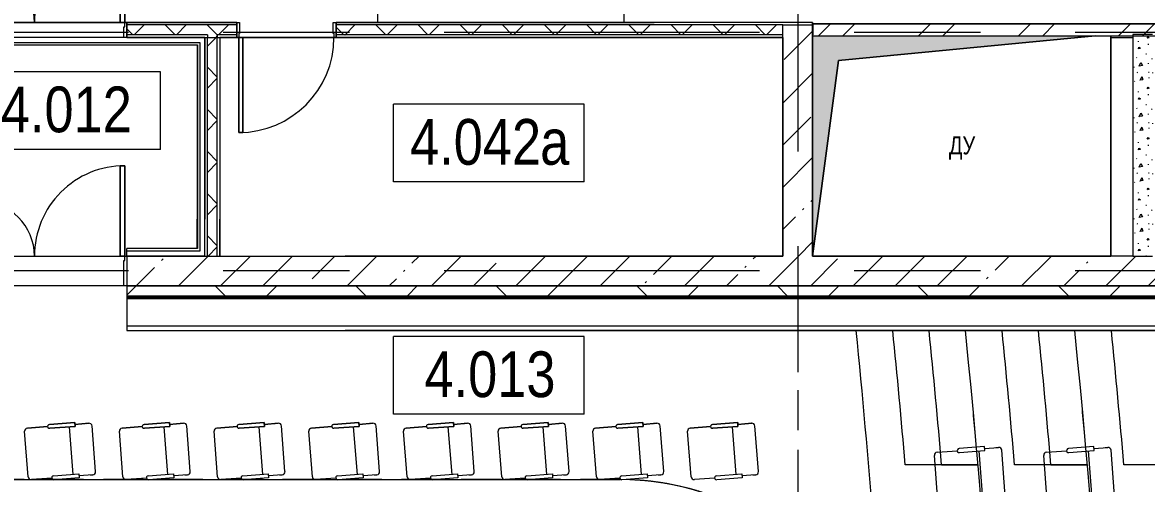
# Model space of a CAD drawing. Header units: millimetres. Extents: x 48966 to 294585, y -43515 to 30344.
# Drawn here: x 223176 to 234487, y 3978 to 8617 of the extents above; entities that cross this region are included whole.
import ezdxf

# ---------------------------------------------------------------- set-up
doc = ezdxf.new("R2010")
doc.units = ezdxf.units.MM
doc.linetypes.add('IMPORT-01 Штриховая _2 мм_', pattern=[600, 400, -200])
doc.linetypes.add('Осевые', pattern=[6350, 1270, -952.5, 3175, -952.5])
for name, color, linetype, lineweight in [('_Разделитель помещений_', 7, 'IMPORT-01 Штриховая _2 мм_', 9), ('Двери', 7, 'Continuous', 9), ('Дуга', 7, 'Continuous', 9), ('Каркас_Импост', 7, 'Continuous', 9), ('Ломаная', 7, 'Continuous', 9), ('Марки помещений', 7, 'Continuous', 9), ('Мебель', 7, 'Continuous', 9), ('Обобщенные модели', 7, 'Continuous', 9), ('Общие ребра', 7, 'Continuous', 9), ('Оси-2', 7, 'Осевые', 9), ('Панель', 7, 'Continuous', 9), ('Перекрытия', 7, 'Continuous', 9), ('Рассадка бельэтаж_альт_dwg-1', 7, 'Continuous', 9), ('Стены', 7, 'Continuous', 9), ('Стены-1', 7, 'Continuous', 18), ('Типовые аннотации', 7, 'Continuous', 9), ('Штриховка разреза-1', 7, 'Continuous', 9), ('Элементы узлов', 7, 'Continuous', 9), ('Элементы узлов-1', 7, 'Continuous', 5)]:
    doc.layers.add(name, color=color, linetype=linetype, lineweight=lineweight)
doc.styles.add('Arial', font='Arial.ttf', dxfattribs={"width": 0.8, "height": 180})
doc.styles.add('Arial Narrow_1', font='Arial Narrow.ttf', dxfattribs={"height": 460})
pattern_1 = [(45, (108045.05, 0), (-212.132, 212.132), []), (135, (108045.05, 0), (-212.132, -212.132), [])]
pattern_2 = [(45, (108045.05, 0), (-424.264, 424.264), [600, -100, 20, -100]), (45, (108045.05, 424), (-424.264, 424.264), [])]
pattern_3 = [(45, (108045, 0), (-707.107, 707.107), []), (135, (108045, 0), (-707.107, -707.107), [])]

# ---------------------------------------------------------------- blocks, each defined once
blk = doc.blocks.new('Дверь - Полуторная_001 - ДВ19__21-15-6256130-План 4-го этажа на отм_ _6_600')
at = {"layer": 'Двери'}
for p, q in [((-729, -75), (-684, -75)), ((-729, -984), (-729, -75)), ((-684, -75), (-684, -984)), ((729, -75), (684, -75)), ((684, -75), (684, -624)), ((729, -624), (729, -75)), ((684, -624), (729, -624)), ((-684, -984), (-729, -984))]:
    blk.add_line(p, q, dxfattribs=at)
for centre, radius, start, end in [((-729, -75), 909, 270, 0), ((729, -75), 549, 180, 270)]:
    blk.add_arc(centre, radius, start, end, dxfattribs=at)
at = {"layer": 'Каркас_Импост'}
for p, q in [((-750, 75), (-720, 75)), ((-750, -75), (-750, 75)), ((-720, 75), (-720, -30)), ((720, 75), (750, 75)), ((720, -30), (720, 75)), ((750, 75), (750, -75)), ((-730, -75), (-750, -75)), ((-730, -30), (-730, -75)), ((-720, -30), (-730, -30)), ((730, -30), (720, -30)), ((730, -75), (730, -30)), ((750, -75), (730, -75))]:
    blk.add_line(p, q, dxfattribs=at)
at = {"layer": 'Панель'}
for p, q in [((-684, -75), (-729, -75)), ((-729, -75), (-729, -984)), ((-684, -984), (-684, -75)), ((684, -75), (729, -75)), ((684, -624), (684, -75)), ((729, -75), (729, -624)), ((729, -624), (684, -624)), ((-729, -984), (-684, -984))]:
    blk.add_line(p, q, dxfattribs=at)
blk = doc.blocks.new('Дверь - Полуторная_001 - ДВ19__21-15-6256091-План 4-го этажа на отм_ _6_600')
at = {"layer": 'Двери'}
for p, q in [((-729, -150), (-684, -150)), ((-729, -1059), (-729, -150)), ((-684, -150), (-684, -1059)), ((729, -150), (684, -150)), ((684, -150), (684, -699)), ((729, -699), (729, -150)), ((684, -699), (729, -699)), ((-684, -1059), (-729, -1059))]:
    blk.add_line(p, q, dxfattribs=at)
for centre, radius, start, end in [((-729, -150), 909, 270, 0), ((729, -150), 549, 180, 270)]:
    blk.add_arc(centre, radius, start, end, dxfattribs=at)
at = {"layer": 'Каркас_Импост'}
for p, q in [((-750, 150), (-720, 150)), ((-750, -150), (-750, 150)), ((-720, 150), (-720, -105)), ((720, 150), (750, 150)), ((720, -105), (720, 150)), ((750, 150), (750, -150)), ((-730, -105), (-730, -150)), ((-720, -105), (-730, -105)), ((730, -105), (720, -105)), ((730, -150), (730, -105)), ((-730, -150), (-750, -150)), ((750, -150), (730, -150))]:
    blk.add_line(p, q, dxfattribs=at)
at = {"layer": 'Панель'}
for p, q in [((-684, -150), (-729, -150)), ((-729, -150), (-729, -1059)), ((-684, -1059), (-684, -150)), ((684, -150), (729, -150)), ((684, -699), (684, -150)), ((729, -150), (729, -699)), ((729, -699), (684, -699)), ((-729, -1059), (-684, -1059))]:
    blk.add_line(p, q, dxfattribs=at)
blk = doc.blocks.new('Дверь - Однопольная - ДВ11__21х10-6240645-План 4-го этажа на отм_ _6_600')
at = {"layer": 'Двери'}
for p, q in [((-479, -75), (-439, -75)), ((-479, -1033), (-479, -75)), ((-439, -75), (-439, -1033)), ((-439, -1033), (-479, -1033))]:
    blk.add_line(p, q, dxfattribs=at)
blk.add_arc((-479, -75), 958, 270, 0, dxfattribs=at)
at = {"layer": 'Каркас_Импост'}
for p, q in [((-500, 75), (-470, 75)), ((-500, -75), (-500, 75)), ((-470, 75), (-470, -35)), ((470, 75), (500, 75)), ((470, -35), (470, 75)), ((500, 75), (500, -75)), ((-480, -75), (-500, -75)), ((-480, -35), (-480, -75)), ((-470, -35), (-480, -35)), ((480, -35), (470, -35)), ((480, -75), (480, -35)), ((500, -75), (480, -75))]:
    blk.add_line(p, q, dxfattribs=at)
at = {"layer": 'Панель'}
for p, q in [((-439, -75), (-479, -75)), ((-479, -75), (-479, -1033)), ((-439, -1033), (-439, -75)), ((-479, -1033), (-439, -1033))]:
    blk.add_line(p, q, dxfattribs=at)
blk = doc.blocks.new('170_ОтверстиеПрямоугольноеВертикальное - 170_ОтверстиеПрямоугольноеВертикальное-5688908-План 4-го этажа на отм_ _6_600')
at = {"layer": 'Обобщенные модели'}
for p, q in [((-1500, -1115), (-1500, 1115)), ((1500, 1100), (1500, -1115)), ((1500, -1115), (-1500, -1115))]:
    blk.add_line(p, q, dxfattribs=at)
blk = doc.blocks.new('Зрительские места_балкон1 - Зрительские места_балкон1-6286681-План 4-го этажа на отм_ _6_600')
at = {"layer": 'Мебель'}
for p, q in [((-4037, -1800), (-4768, -1800)), ((-4402, -1800), (-4768, -1800)), ((-4402, -1800), (-4037, -1800)), ((-2937, -1800), (-3668, -1800)), ((-3302, -1800), (-3668, -1800)), ((-3302, -1800), (-2937, -1800)), ((-1837, -1800), (-2568, -1800)), ((-2202, -1800), (-2568, -1800))]:
    blk.add_line(p, q, dxfattribs=at)
for centre, start, end in [((-96775, -9650), 3.31967, 5.74016), ((-96407, -9650), 4.89611, 5.74014), ((-96407, -9650), 4.89611, 5.74014), ((-96041, -9650), 4.89611, 5.74014), ((-96041, -9650), 4.89611, 5.74014), ((-95675, -9650), 354.25984, 5.74016), ((-95307, -9650), 4.89611, 5.74014), ((-95307, -9650), 4.89611, 5.74014), ((-94941, -9650), 4.89611, 5.74014), ((-94941, -9650), 4.89611, 5.74014), ((-94575, -9650), 354.25984, 5.74016), ((-94207, -9650), 4.89611, 5.74014), ((-94207, -9650), 4.89611, 5.74014), ((-95675, -9650), 5.09889, 5.26761), ((-94575, -9650), 5.09889, 5.26761)]:
    blk.add_arc(centre, 91975, start, end, dxfattribs=at)
blk = doc.blocks.new('Рассадка бельэтаж_альт_dwg_Сидения_бельэтаж_dwg-6688605-План 4-го этажа на отм_ _6_600-7290137-План 4-го этажа на отм_ _6_600')
at = {"layer": 'Дуга'}
for centre in [(221, 17065), (221, 17065), (1174, 17065), (1174, 17065), (2127, 17065), (2127, 17065), (3080, 17065), (3080, 17065), (4033, 17065), (4033, 17065), (4986, 17065), (4986, 17065), (5939, 17065), (5939, 17065), (6892, 17065), (6892, 17065), (9375, 16821), (10475, 16821), (262, 16547), (1215, 16547), (2168, 16547), (3120, 16547), (4073, 16547), (5026, 16547), (5979, 16547), (6932, 16547)]:
    blk.add_arc(centre, 20, 94.4683, 274.4683, dxfattribs=at)
at = {"layer": 'Ломаная'}
for p, q in [((6, 16557), (-30, 17016)), ((419, 17061), (456, 16582)), ((684, 16610), (648, 17069)), ((959, 16557), (923, 17016)), ((1372, 17061), (1409, 16582)), ((1637, 16610), (1601, 17069)), ((1912, 16557), (1876, 17016)), ((2325, 17061), (2362, 16582)), ((2589, 16610), (2554, 17069)), ((2865, 16557), (2829, 17016)), ((3277, 17061), (3315, 16582)), ((3542, 16610), (3507, 17069)), ((3818, 16557), (3782, 17016)), ((4230, 17061), (4268, 16582)), ((4495, 16610), (4459, 17069)), ((4771, 16557), (4735, 17016)), ((5183, 17061), (5221, 16582)), ((5448, 16610), (5412, 17069)), ((5724, 16557), (5688, 17016)), ((6136, 17061), (6174, 16582)), ((6401, 16610), (6365, 17069)), ((6677, 16557), (6641, 17016)), ((7089, 17061), (7126, 16582)), ((7354, 16610), (7318, 17069)), ((9160, 16313), (9125, 16772)), ((9152, 16804), (9355, 16820)), ((9573, 16817), (9610, 16338)), ((9838, 16366), (9802, 16825)), ((10260, 16313), (10225, 16772)), ((10252, 16804), (10455, 16820)), ((10673, 16817), (10710, 16338)), ((10938, 16366), (10902, 16825)), ((242, 16545), (39, 16529)), ((1195, 16545), (991, 16529)), ((2148, 16545), (1944, 16529)), ((3101, 16545), (2897, 16529)), ((4053, 16545), (3850, 16529)), ((5006, 16545), (4803, 16529)), ((5959, 16545), (5756, 16529)), ((6912, 16545), (6709, 16529))]:
    blk.add_line(p, q, dxfattribs=at)
at = {"layer": 'Ломаная', "flags": 128}
for points in [[(475, 17105), (220, 17085), (475, 17105), (478, 17065), (223, 17045), (478, 17065)], [(616, 17096), (588, 17094), (616, 17096), (476, 17085)], [(1428, 17105), (1173, 17085), (1428, 17105), (1431, 17065), (1176, 17045), (1431, 17065)], [(1568, 17096), (1541, 17094), (1568, 17096), (1429, 17085)], [(2381, 17105), (2125, 17085), (2381, 17105), (2384, 17065), (2129, 17045), (2384, 17065)], [(2521, 17096), (2494, 17094), (2521, 17096), (2382, 17085)], [(3333, 17105), (3078, 17085), (3333, 17105), (3337, 17065), (3082, 17045), (3337, 17065)], [(3474, 17096), (3447, 17094), (3474, 17096), (3335, 17085)], [(4286, 17105), (4031, 17085), (4286, 17105), (4289, 17065), (4034, 17045), (4289, 17065)], [(4427, 17096), (4400, 17094), (4427, 17096), (4288, 17085)], [(5239, 17105), (4984, 17085), (5239, 17105), (5242, 17065), (4987, 17045), (5242, 17065)], [(5380, 17096), (5353, 17094), (5380, 17096), (5241, 17085)], [(6192, 17105), (5937, 17085), (6192, 17105), (6195, 17065), (5940, 17045), (6195, 17065)], [(6333, 17096), (6305, 17094), (6333, 17096), (6194, 17085)], [(7145, 17105), (6890, 17085), (7145, 17105), (7148, 17065), (6893, 17045), (7148, 17065)], [(7286, 17096), (7258, 17094), (7286, 17096), (7147, 17085)], [(201, 17064), (-2, 17048)], [(1154, 17064), (951, 17048)], [(2107, 17064), (1904, 17048)], [(3060, 17064), (2857, 17048)], [(4013, 17064), (3810, 17048)], [(4966, 17064), (4763, 17048)], [(5919, 17064), (5715, 17048)], [(6872, 17064), (6668, 17048)]]:
    blk.add_lwpolyline(points, close=True, dxfattribs=at)
for points in [[(9377, 16801), (9632, 16821), (9629, 16861), (9374, 16841)], [(10477, 16801), (10732, 16821), (10729, 16861), (10474, 16841)], [(9630, 16841), (9770, 16852), (9742, 16850)], [(10730, 16841), (10870, 16852), (10842, 16850)], [(260, 16567), (515, 16587), (518, 16547), (263, 16527)], [(629, 16576), (656, 16578), (517, 16567)], [(1213, 16567), (1468, 16587), (1471, 16547), (1216, 16527)], [(1581, 16576), (1609, 16578), (1470, 16567)], [(2166, 16567), (2421, 16587), (2424, 16547), (2169, 16527)], [(2534, 16576), (2562, 16578), (2423, 16567)], [(3119, 16567), (3374, 16587), (3377, 16547), (3122, 16527)], [(3487, 16576), (3515, 16578), (3376, 16567)], [(4072, 16567), (4327, 16587), (4330, 16547), (4075, 16527)], [(4440, 16576), (4468, 16578), (4328, 16567)], [(5025, 16567), (5280, 16587), (5283, 16547), (5028, 16527)], [(5393, 16576), (5421, 16578), (5281, 16567)], [(5978, 16567), (6233, 16587), (6236, 16547), (5981, 16527)], [(6346, 16576), (6373, 16578), (6234, 16567)], [(6930, 16567), (7186, 16587), (7189, 16547), (6934, 16527)], [(7299, 16576), (7326, 16578), (7187, 16567)]]:
    blk.add_lwpolyline(points, dxfattribs=at)
at = {"layer": 'Ломаная'}
for centre, start, end in [((618, 17066), 4.4683, 94.4683), ((1571, 17066), 4.4683, 94.4683), ((2524, 17066), 4.4683, 94.4683), ((3477, 17066), 4.4683, 94.4683), ((4430, 17066), 4.4683, 94.4683), ((5382, 17066), 4.4683, 94.4683), ((6335, 17066), 4.4683, 94.4683), ((7288, 17066), 4.4683, 94.4683), ((0, 17018), 94.4683, 184.4683), ((953, 17018), 94.4683, 184.4683), ((1906, 17018), 94.4683, 184.4683), ((2859, 17018), 94.4683, 184.4683), ((3812, 17018), 94.4683, 184.4683), ((4765, 17018), 94.4683, 184.4683), ((5718, 17018), 94.4683, 184.4683), ((6671, 17018), 94.4683, 184.4683), ((9154, 16774), 94.4683, 184.4683), ((9772, 16822), 4.4683, 94.4683), ((10254, 16774), 94.4683, 184.4683), ((10872, 16822), 4.4683, 94.4683), ((36, 16559), 184.4683, 274.4683), ((654, 16608), 274.4683, 4.4683), ((989, 16559), 184.4683, 274.4683), ((1607, 16608), 274.4683, 4.4683), ((1942, 16559), 184.4683, 274.4683), ((2560, 16608), 274.4683, 4.4683), ((2895, 16559), 184.4683, 274.4683), ((3512, 16608), 274.4683, 4.4683), ((3848, 16559), 184.4683, 274.4683), ((4465, 16608), 274.4683, 4.4683), ((4801, 16559), 184.4683, 274.4683), ((5418, 16608), 274.4683, 4.4683), ((5754, 16559), 184.4683, 274.4683), ((6371, 16608), 274.4683, 4.4683), ((6707, 16559), 184.4683, 274.4683), ((7324, 16608), 274.4683, 4.4683)]:
    blk.add_arc(centre, 30, start, end, dxfattribs=at)
blk = doc.blocks.new('Рассадка бельэтаж_альт_dwg-7290136-План 4-го этажа на отм_ _6_600')
blk.add_blockref('Рассадка бельэтаж_альт_dwg_Сидения_бельэтаж_dwg-6688605-План 4-го этажа на отм_ _6_600-7290137-План 4-го этажа на отм_ _6_600', (223009, -12212))
blk = doc.blocks.new('Марка помещения_Р - Марка помещения-4575829-План 4-го этажа на отм_ _6_600')
at = {"layer": 'Марки помещений'}
for p, q in [((-4.79375, -1.95625), (-4.79375, 1.95625)), ((4.79375, 1.95625), (-4.79375, 1.95625)), ((4.79375, -1.95625), (4.79375, 1.95625)), ((4.79375, -1.95625), (-4.79375, -1.95625))]:
    blk.add_line(p, q, dxfattribs=at)

msp = doc.modelspace()

# ---------------------------------------------------------------- hatches: boundary and pattern name
at = {"layer": 'Штриховка разреза-1'}
h = msp.add_hatch(dxfattribs=at)
h.set_pattern_fill('FP_2', color=256, style=0, pattern_type=2)
h.set_pattern_definition([(45, (108045.05, 0), (-502.8943, 502.8943), []), (45, (108045.05, 762), (-502.8943, 502.8943), [])])
h.paths.add_polyline_path([(233826.9, 8482.1), (236826.7, 8482.1), (236826.7, 8602.1), (231128.7, 8602.1), (231126.7, 8482.1)], flags=0)
h = msp.add_hatch(dxfattribs=at)
h.set_pattern_fill('FP_5', color=256, style=0, pattern_type=2)
h.set_pattern_definition(pattern_1)
h.paths.add_polyline_path([(230204.6, 8492.1), (230826.7, 8492.1), (230826.7, 8592.1), (226422.2, 8592.1), (226422.2, 8492.1), (226582.3, 8492.1)], flags=0)
h.paths.add_polyline_path([(222531.7, 8492.1), (222531.7, 8592.1), (222126.7, 8592.1), (222126.7, 8492.1), (222507.1, 8492.1)], flags=0)
h = msp.add_hatch(dxfattribs=at)
h.set_pattern_fill('FP_5', color=256, style=0, pattern_type=2)
h.set_pattern_definition(pattern_1)
h.paths.add_polyline_path([(225036.7, 8492.1), (225331.7, 8492.1), (225331.7, 8592.1), (224226.7, 8592.1), (224226.7, 8492.1), (224771.1, 8492.1)], flags=0)
h.paths.add_polyline_path([(226331.7, 8492.1), (226422.2, 8492.1), (226422.2, 8592.1), (226331.7, 8592.1), (226331.7, 8492.6)], flags=0)
h.paths.add_polyline_path([(222726.7, 8492.1), (222726.7, 8592.1), (222531.7, 8592.1), (222531.7, 8492.1)], flags=0)
h = msp.add_hatch(dxfattribs=at)
h.set_pattern_fill('FP_5', color=256, style=0, pattern_type=2)
h.set_pattern_definition(pattern_1)
h.paths.add_polyline_path([(225036.7, 6267.1), (225136.7, 6267.1), (225136.7, 6639.3), (225036.7, 6639.3)], flags=0)
h.paths.add_polyline_path([(225036.7, 8467.1), (225136.7, 8467.1), (225136.7, 8492.1), (225036.7, 8492.1)], flags=0)
h = msp.add_hatch(dxfattribs=at)
h.set_pattern_fill('FP_4', color=256, style=0, pattern_type=2)
h.set_pattern_definition(pattern_2)
h.paths.add_polyline_path([(231126.7, 6267.1), (231126.7, 8592.1), (230826.7, 8592.1), (230826.7, 6267.1)], flags=0)
h = msp.add_hatch(dxfattribs=at)
h.set_pattern_fill('FP_18', color=256, style=0, pattern_type=2)
h.set_pattern_definition([(315, (108248.25, 20.32), (507.9997, 0), [7.184, -711.236]), (63.435, (108324.45, 76.2), (-0.0009, 508.0002), [11.359, -1124.563]), (90, (108166.97, 60.96), (-508, 508), [10.16, -497.84]), (315, (108045.05, 127), (507.9997, 0), [7.184, -711.236]), (270, (108375.25, 40.64), (508, -508), [6.706, -501.294]), (270, (108258.4, 386.1), (508, -508), [6.706, -501.294]), (45, (108329.53, 441.96), (0, 507.9997), [7.184, -711.236]), (90, (108227.93, 182.9), (-508, 508), [6.706, -501.294]), (90, (108166.97, 259.1), (-508, 508), [6.706, -501.294]), (270, (108324.45, 238.76), (508, -508), [6.706, -501.294]), (45, (108172.05, 426.72), (0, 507.9997), [7.184, -711.236]), (45, (108065.37, 284.48), (0, 507.9997), [7.184, -711.236]), (270, (108055.2, 492.76), (508, -508), [6.706, -501.294]), (315, (108380.33, 406.4), (507.9997, 0), [7.184, -711.236]), (90, (108522.57, 71.1), (-508, 508), [6.706, -501.294]), (315, (108400.65, 137.16), (507.9997, 0), [7.184, -711.236]), (90, (108522.57, 264.16), (-508, 508), [10.16, -497.84]), (90, (108527.65, 436.9), (-508, 508), [6.706, -501.294]), (90, (108420.97, 294.64), (-508, 508), [6.706, -501.294]), (315, (108405.73, 497.84), (507.9997, 0), [7.184, -711.236]), (0, (108522.57, 497.84), (508, 508), [6.706, -501.294]), (315, (108136.5, 508), (507.9997, 0), [7.184, -711.236]), (270, (108278.73, 132.1), (508, -508), [6.706, -501.294]), (0, (108497.17, 172.7), (508, 508), [6.706, -501.294]), (56.31, (108319.37, 5.08), (507.99879, 1016.00085), [18.316, -1813.304]), (315, (108329.53, 20.32), (507.9997, 0), [14.368, -704.052]), (194.036, (108339.69, 10.16), (-1524.00192, -507.99336), [20.945, -2073.593]), (60.255, (108075.53, 45.72), (508.001493, 1015.99859), [40.956, -4054.671]), (293.199, (108095.85, 81.28), (508.006508, -1015.996307), [38.688, -3830.124]), (180, (108111.1, 45.7), (-508, -508), [35.56, -472.44]), (63.435, (108065.37, 213.36), (-0.0009, 508.0002), [22.718, -1113.204]), (315, (108075.53, 233.68), (507.9997, 0), [14.368, -704.052]), (206.565, (108085.69, 223.52), (-508.00066, -508.0002), [22.718, -1113.204]), (66.801, (108431.13, 50.8), (1016.01901, 2539.993042), [38.688, -3830.124]), (296.565, (108446.37, 86.36), (508.0002, -508.00066), [34.078, -1101.845]), (189.462, (108461.61, 55.88), (-2540.002556, -507.985985), [30.901, -3059.143]), (82.875, (108248.25, 248.92), (-0.000517, 507.999884), [40.956, -4054.671]), (315, (108253.33, 289.56), (507.9997, 0), [35.921, -682.5]), (206.565, (108278.73, 264.16), (-508.00066, -508.0002), [34.078, -1101.845]), (71.565, (108420.97, 223.52), (0.00014, 507.99998), [16.064, -1590.373]), (326.31, (108426.05, 238.76), (1016.00085, -507.99879), [18.316, -1813.304]), (194.036, (108441.29, 228.6), (-1524.00192, -507.99336), [20.945, -2073.593]), (60.255, (108212.69, 472.44), (508.001493, 1015.99859), [40.956, -4054.671]), (288.435, (108233, 508), (508.0012, -1015.99951), [32.129, -1574.308]), (189.462, (108243.17, 477.52), (-2540.002556, -507.985985), [30.901, -3059.143]), (63.435, (108085.69, 411.48), (-0.0009, 508.0002), [34.078, -1101.845]), (296.565, (108100.93, 441.96), (508.0002, -508.00066), [34.078, -1101.845]), (180, (108116.17, 411.5), (-508, -508), [30.48, -477.52]), (56.31, (108151.73, 320.04), (507.99879, 1016.00085), [18.316, -1813.304]), (326.31, (108161.89, 335.28), (1016.00085, -507.99879), [18.316, -1813.304]), (191.31, (108177.13, 325.12), (-2031.99947, -508.00241), [25.903, -2564.399]), (63.435, (108324.45, 365.76), (-0.0009, 508.0002), [22.718, -1113.204]), (326.31, (108334.61, 386.08), (1016.00085, -507.99879), [18.316, -1813.304]), (201.801, (108349.85, 375.92), (-1016.00392, -507.992605), [27.357, -2708.307]), (60.255, (108436.21, 416.56), (508.001493, 1015.99859), [40.956, -4054.671]), (288.435, (108456.53, 452.12), (508.0012, -1015.99951), [32.129, -1574.308]), (189.462, (108466.69, 421.64), (-2540.002556, -507.985985), [30.901, -3059.143]), (56.31, (108507.33, 330.2), (507.99879, 1016.00085), [18.316, -1813.304]), (315, (108517.5, 345.44), (507.9997, 0), [14.368, -704.052]), (194.036, (108527.65, 335.28), (-1524.00192, -507.99336), [20.945, -2073.593])])
h.paths.add_polyline_path([(234348.8, 6267.1), (234548.8, 6267.1), (234548.8, 8497.1), (234348.8, 8497.1), (234348.8, 8329.3)], flags=0)
h = msp.add_hatch(dxfattribs=at)
h.set_pattern_fill('FP_5', color=256, style=0, pattern_type=2)
h.set_pattern_definition(pattern_1)
h.paths.add_polyline_path([(225136.7, 6639.3), (225136.7, 8467.1), (225036.7, 8467.1), (225036.7, 6639.3)], flags=0)
h = msp.add_hatch(dxfattribs=at)
h.set_pattern_fill('FP_4', color=256, style=0, pattern_type=2)
h.set_pattern_definition(pattern_2)
h.paths.add_polyline_path([(224771.1, 5967.1), (226422.2, 5967.1), (226422.2, 6267.1), (224226.7, 6267.1), (224226.7, 5967.1)], flags=0)
h.paths.add_polyline_path([(222726.7, 5967.1), (222726.7, 6267.1), (222446.7, 6267.1), (222446.7, 5967.1)], flags=0)
h.paths.add_polyline_path([(215886.7, 5967.1), (216669.7, 5967.1), (216669.7, 6267.1), (215886.7, 6267.1), (215886.7, 6081.8)], flags=0)
h.paths.add_polyline_path([(214886.7, 5967.1), (214886.7, 6267.1), (214426.7, 6267.1), (214426.7, 5967.1)], flags=0)
h = msp.add_hatch(dxfattribs=at)
h.set_pattern_fill('FP_4', color=256, style=0, pattern_type=2)
h.set_pattern_definition(pattern_2)
h.paths.add_polyline_path([(236543.7, 5967.1), (236826.7, 5967.1), (236826.7, 6267.1), (226422.2, 6267.1), (226422.2, 5967.1), (235638.1, 5967.1)], flags=0)
h.paths.add_polyline_path([(222054.4, 5967.1), (222446.7, 5967.1), (222446.7, 6267.1), (216669.7, 6267.1), (216669.7, 5967.1), (221148.8, 5967.1)], flags=0)
h = msp.add_hatch(dxfattribs=at)
h.set_pattern_fill('FP_3', color=256, style=0, pattern_type=2)
h.set_pattern_definition(pattern_3)
h.paths.add_polyline_path([(235638.1, 5867.1), (237126.7, 5867.1), (237126.7, 5967.1), (226422.2, 5967.1), (226422.2, 5867.1), (233826.9, 5867.1)], flags=0)
h.paths.add_polyline_path([(212550.1, 5867.1), (212550.1, 5967.1), (212526.7, 5967.1), (212526.7, 5867.1)], flags=0)
h.paths.add_polyline_path([(217526.4, 5867.1), (222446.7, 5867.1), (222446.7, 5967.1), (216669.7, 5967.1), (216669.7, 5867.1)], flags=0)
h = msp.add_hatch(dxfattribs=at)
h.set_pattern_fill('FP_3', color=256, style=0, pattern_type=2)
h.set_pattern_definition(pattern_3)
h.paths.add_polyline_path([(226422.2, 5867.1), (226422.2, 5967.1), (224226.7, 5967.1), (224226.7, 5867.1), (224954.1, 5867.1)], flags=0)
h.paths.add_polyline_path([(222620, 5867.1), (222726.7, 5867.1), (222726.7, 5967.1), (222446.7, 5967.1), (222446.7, 5867.1)], flags=0)
h.paths.add_polyline_path([(216667.4, 5867.1), (216669.7, 5867.1), (216669.7, 5967.1), (215886.7, 5967.1), (215886.7, 5867.1), (216666.7, 5867.1)], flags=0)
h.paths.add_polyline_path([(214886.7, 5867.1), (214886.7, 5967.1), (213926.7, 5967.1), (213926.7, 5867.1)], flags=0)
h.paths.add_polyline_path([(212550.1, 5867.1), (213126.7, 5867.1), (213126.7, 5967.1), (212550.1, 5967.1)], flags=0)
at = {"layer": 'Элементы узлов-1'}
h = msp.add_hatch(color=256, dxfattribs=at)
h.paths.add_polyline_path([(231126.7, 6267.1), (231388.2, 8235.6), (233969.6, 8482.1), (231126.7, 8482.1), (231126.7, 6657.2)], flags=0)
h.paths.add_polyline_path([(231126.7, 8482.1), (231128.7, 8497.1), (231126.7, 8497.1), (231126.7, 8492.1)], flags=0)

# ---------------------------------------------------------------- linework, layer by layer
at = {"layer": '_Разделитель помещений_'}
for p, q in [((229231.7, 8617.1), (229231.7, 11517.1)), ((230976.7, 5516.1), (230976.7, 3342.9)), ((229191.7, 4017.1), (222276.7, 4017.1))]:
    msp.add_line(p, q, dxfattribs=at)
msp.add_arc((229191.7, 1317.1), 2700, 3.05336, 90, dxfattribs=at)
at = {"layer": 'Общие ребра'}
for p, q in [((225331.7, 8617.1), (224226.7, 8617.1)), ((224226.7, 8617.1), (225331.7, 8617.1)), ((226422.2, 8617.1), (226331.7, 8617.1)), ((226331.7, 8617.1), (226422.2, 8617.1)), ((229531.7, 8617.1), (226422.2, 8617.1)), ((226422.2, 8617.1), (229531.7, 8617.1)), ((231126.7, 8617.1), (230826.7, 8617.1)), ((231126.7, 8602.1), (231126.7, 8617.1)), ((231126.7, 8617.1), (231126.7, 8602.1)), ((231126.7, 8592.1), (231126.7, 8602.1)), ((231126.7, 8602.1), (231126.7, 8592.1)), ((236826.7, 8602.1), (231128.7, 8602.1)), ((231128.7, 8602.1), (231128.7, 8592.1)), ((225331.7, 8592.1), (224226.7, 8592.1)), ((225036.7, 8492.1), (224226.7, 8492.1)), ((225036.7, 8492.1), (225036.7, 8467.1)), ((225331.7, 8492.1), (225136.7, 8492.1)), ((225136.7, 8492.1), (225136.7, 8467.1)), ((226422.2, 8592.1), (226331.7, 8592.1)), ((226422.2, 8492.1), (226331.7, 8492.1)), ((230826.7, 8592.1), (226422.2, 8592.1)), ((230826.7, 8492.1), (226422.2, 8492.1)), ((230826.7, 8592.1), (231126.7, 8592.1)), ((230826.7, 8492.1), (230826.7, 8592.1)), ((230826.7, 8467.1), (230826.7, 8492.1)), ((231126.7, 8592.1), (231126.7, 8492.1)), ((231126.7, 8492.1), (231126.7, 8482.1)), ((231128.7, 8492.1), (231126.7, 8492.1)), ((231128.7, 8592.1), (231128.7, 8492.1)), ((222203.7, 8417.1), (224934.7, 8417.1)), ((222203.7, 8392.1), (224934.7, 8392.1)), ((224934.7, 8417.1), (224936.7, 8417.1)), ((224934.7, 8392.1), (224936.7, 8392.1)), ((224936.7, 8417.1), (224961.7, 8417.1)), ((224936.7, 8392.1), (224936.7, 6639.3)), ((224961.7, 8417.1), (224961.7, 6639.3)), ((225036.7, 6639.3), (225036.7, 8467.1)), ((225136.7, 6639.3), (225136.7, 8467.1)), ((225163.7, 8467.1), (225331.7, 8467.1)), ((226331.7, 8467.1), (226422.2, 8467.1)), ((226422.2, 8467.1), (230824.7, 8467.1)), ((224936.7, 6639.3), (224936.7, 6344.1)), ((224961.7, 6639.3), (224961.7, 6344.1)), ((225036.7, 6267.1), (225036.7, 6639.3)), ((225136.7, 6267.1), (225136.7, 6639.3)), ((224936.7, 6342.1), (224226.7, 6342.1)), ((224936.7, 6344.1), (224936.7, 6342.1)), ((224961.7, 6344.1), (224961.7, 6342.1)), ((224961.7, 6342.1), (224961.7, 6317.1)), ((224961.7, 6317.1), (224226.7, 6317.1)), ((225011.7, 6267.1), (224226.7, 6267.1)), ((224226.7, 6267.1), (225011.7, 6267.1)), ((225011.7, 6267.1), (225036.7, 6267.1)), ((225036.7, 6267.1), (225136.7, 6267.1)), ((225136.7, 6267.1), (225161.7, 6267.1)), ((234348.8, 6267.1), (234548.8, 6267.1)), ((224226.7, 5967.1), (226422.2, 5967.1)), ((226422.2, 5967.1), (224226.7, 5967.1)), ((226422.2, 5967.1), (236826.7, 5967.1)), ((236826.7, 5967.1), (226422.2, 5967.1)), ((224226.7, 5867.1), (226422.2, 5867.1)), ((224226.7, 5855.1), (226422.2, 5855.1)), ((224226.7, 5843.1), (226422.2, 5843.1)), ((224226.7, 5841.1), (226422.2, 5841.1)), ((226422.2, 5867.1), (236826.7, 5867.1)), ((226422.2, 5855.1), (236826.7, 5855.1)), ((226422.2, 5843.1), (236826.7, 5843.1)), ((226422.2, 5841.1), (236826.7, 5841.1)), ((224226.7, 5563.1), (226422.2, 5563.1)), ((226422.2, 5563.1), (236826.7, 5563.1)), ((224226.7, 5518.1), (226422.2, 5518.1)), ((226422.2, 5518.1), (236826.7, 5518.1))]:
    msp.add_line(p, q, dxfattribs=at)
at = {"layer": 'Оси-2'}
for p, q in [((230976.7, 25417.1), (230976.7, -41737.8)), ((258216.7, 8517.1), (199731.8, 8517.1)), ((258216.7, 6117.1), (199731.8, 6117.1))]:
    msp.add_line(p, q, dxfattribs=at)
at = {"layer": 'Перекрытия'}
for p, q in [((226751.7, 8617.1), (226751.7, 11517.1)), ((218576.7, 8617.1), (225331.7, 8617.1)), ((224226.7, 8617.1), (222726.7, 8617.1)), ((224226.7, 8467.1), (224226.7, 8617.1)), ((225331.7, 8617.1), (225331.7, 8467.1)), ((226331.7, 8467.1), (226331.7, 8617.1)), ((226331.7, 8617.1), (226751.7, 8617.1)), ((229451.7, 8617.1), (227206.7, 8617.1)), ((231126.7, 8602.1), (237126.7, 8602.1)), ((231126.7, 8467.1), (231126.7, 8497.1)), ((231126.7, 8497.1), (231126.7, 8467.1)), ((225011.7, 8467.1), (224226.7, 8467.1)), ((225011.7, 6267.1), (225011.7, 8467.1)), ((230826.7, 8467.1), (225161.7, 8467.1)), ((225161.7, 8467.1), (225161.7, 6267.1)), ((225331.7, 8467.1), (226331.7, 8467.1)), ((229451.7, 8467.1), (230826.7, 8467.1)), ((230826.7, 6267.1), (230826.7, 8467.1)), ((234126.7, 8482.1), (234126.7, 8467.1)), ((234126.7, 8467.1), (234126.7, 8482.1)), ((234126.7, 8467.1), (234348.8, 8467.1)), ((222126.7, 6267.1), (225011.7, 6267.1)), ((225161.7, 6267.1), (230826.7, 6267.1)), ((232486.7, 6267.1), (231126.7, 6267.1)), ((232619, 5967.1), (214426.7, 5967.1)), ((222276.7, 4017.1), (229191.7, 4017.1))]:
    msp.add_line(p, q, dxfattribs=at)
msp.add_arc((229191.7, 1317.1), 2700, 55.9774, 90, dxfattribs=at)
at = {"layer": 'Стены'}
for p, q in [((231128.7, 8602.1), (231126.7, 8602.1)), ((231126.7, 8497.1), (231126.7, 8602.1)), ((231128.7, 8602.1), (231128.7, 8497.1)), ((222276.7, 4017.1), (229191.7, 4017.1))]:
    msp.add_line(p, q, dxfattribs=at)
msp.add_arc((229191.7, 1317.1), 2700, 3.05336, 90, dxfattribs=at)
at = {"layer": 'Стены-1'}
for p, q in [((224226.7, 8617.1), (224226.7, 8619.1)), ((224226.7, 8467.1), (224226.7, 8617.1)), ((225331.7, 8617.1), (225331.7, 8619.1)), ((225331.7, 8467.1), (225331.7, 8617.1)), ((226331.7, 8617.1), (226331.7, 8619.1)), ((226331.7, 8467.1), (226331.7, 8617.1)), ((230826.7, 8617.1), (229531.7, 8617.1)), ((231126.7, 8617.1), (230826.7, 8617.1)), ((231128.7, 8607.1), (231128.7, 8617.1)), ((234348.8, 8497.1), (234348.8, 6267.1)), ((234548.8, 8497.1), (234348.8, 8497.1)), ((224934.7, 8390.1), (222203.7, 8390.1)), ((224934.7, 8467.1), (222531.7, 8467.1)), ((224226.7, 8467.1), (225161.7, 8467.1)), ((224961.7, 8467.1), (224934.7, 8467.1)), ((224934.7, 8390.1), (224934.7, 6639.3)), ((225011.7, 8467.1), (224961.7, 8467.1)), ((225011.7, 8467.1), (225011.7, 6639.3)), ((225011.7, 8467.1), (225161.7, 8467.1)), ((225011.7, 8467.1), (225011.7, 6639.3)), ((225163.7, 8467.1), (225161.7, 8467.1)), ((225161.7, 8467.1), (225161.7, 6639.3)), ((230826.7, 8467.1), (230824.7, 8467.1)), ((230826.7, 8467.1), (230826.7, 6267.1)), ((231126.7, 8482.1), (236826.7, 8482.1)), ((231126.7, 6267.1), (231126.7, 8482.1)), ((224934.7, 6344.1), (224934.7, 6639.3)), ((225011.7, 6267.1), (225011.7, 6639.3)), ((225011.7, 6344.1), (225011.7, 6639.3)), ((225161.7, 6267.1), (225161.7, 6639.3)), ((224934.7, 6344.1), (224226.7, 6344.1)), ((224226.7, 6267.1), (224226.7, 6344.1)), ((225011.7, 6317.1), (225011.7, 6344.1)), ((224226.7, 6267.1), (224226.7, 5967.1)), ((225011.7, 6267.1), (225011.7, 6317.1)), ((225161.7, 6267.1), (226422.2, 6267.1)), ((230826.7, 6267.1), (226422.2, 6267.1)), ((234348.8, 6267.1), (231126.7, 6267.1)), ((224226.7, 5967.1), (224226.7, 5516.1)), ((224226.7, 5516.1), (226422.2, 5516.1)), ((236826.7, 5516.1), (226422.2, 5516.1))]:
    msp.add_line(p, q, dxfattribs=at)
at = {"layer": 'Элементы узлов'}
for p, q in [((231126.7, 8497.1), (231126.7, 6267.1)), ((233969.6, 8482.1), (231388.2, 8235.6)), ((231388.2, 8235.6), (233969.6, 8482.1)), ((234126.7, 6267.1), (234126.7, 8482.1)), ((231388.2, 8235.6), (231126.7, 6267.1)), ((231126.7, 6267.1), (231388.2, 8235.6)), ((231126.7, 6267.1), (234126.7, 6267.1))]:
    msp.add_line(p, q, dxfattribs=at)

# ---------------------------------------------------------------- block references
at = {"layer": 'Двери', "rotation": 180}
for name, p in [('Дверь - Полуторная_001 - ДВ19__21-15-6256130-План 4-го этажа на отм_ _6_600', (223476.7, 8542.1)), ('Дверь - Полуторная_001 - ДВ19__21-15-6256091-План 4-го этажа на отм_ _6_600', (223476.7, 6117.1))]:
    msp.add_blockref(name, p, dxfattribs=at)
at = {"layer": 'Двери'}
msp.add_blockref('Дверь - Однопольная - ДВ11__21х10-6240645-План 4-го этажа на отм_ _6_600', (225831.7, 8542.1), dxfattribs=at)
at = {"layer": 'Марки помещений', "xscale": 199.9999999999999, "yscale": 199.9999999999999, "zscale": 199.9999999999999}
for p in [(223605.8, 7730.8), (227868.9, 7403.6), (227868.9, 5065.2)]:
    msp.add_blockref('Марка помещения_Р - Марка помещения-4575829-План 4-го этажа на отм_ _6_600', p, dxfattribs=at)
at = {"layer": 'Мебель'}
msp.add_blockref('Зрительские места_балкон1 - Зрительские места_балкон1-6286681-План 4-го этажа на отм_ _6_600', (236826.7, 5967.1), dxfattribs=at)
at = {"layer": 'Рассадка бельэтаж_альт_dwg-1'}
msp.add_blockref('Рассадка бельэтаж_альт_dwg-7290136-План 4-го этажа на отм_ _6_600', (219, -300), dxfattribs=at)
at = {"layer": 'Элементы узлов'}
msp.add_blockref('170_ОтверстиеПрямоугольноеВертикальное - 170_ОтверстиеПрямоугольноеВертикальное-5688908-План 4-го этажа на отм_ _6_600', (232626.7, 7382.1), dxfattribs=at)

# ---------------------------------------------------------------- texts
at = {"layer": 'Марки помещений', "char_height": 460, "attachment_point": 1, "style": 'Arial Narrow_1'}
for s, insert, width in [('4.012', (222957.9, 7972.6), 1587.341), ('4.042', (227076.1, 7645.4), 1587.341), ('\\fArial Narrow|b0|i0|c204|p34|;а', (228385.7, 7645.4), 352.742), ('4.013', (227221.1, 5307.1), 1587.341)]:
    msp.add_mtext(s, dxfattribs=dict(at, insert=insert, width=width))
at = {"layer": 'Типовые аннотации', "insert": (232498.9, 7470.1), "char_height": 180, "width": 320.675, "attachment_point": 1, "style": 'Arial'}
msp.add_mtext('ДУ', dxfattribs=at)

doc.saveas('drawing.dxf')
